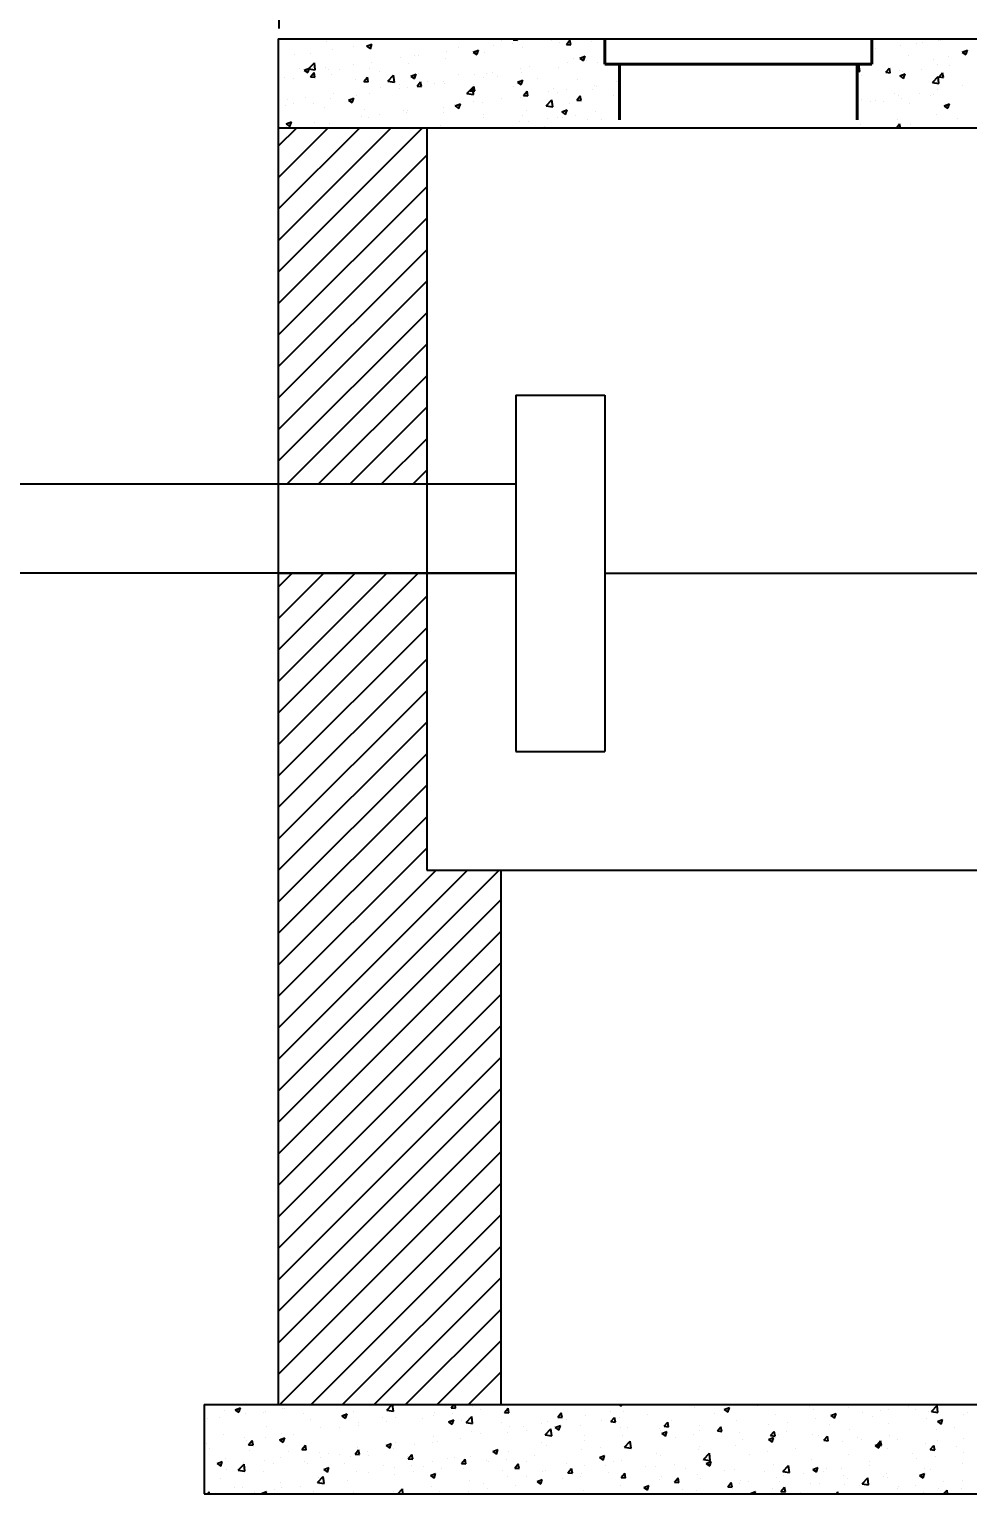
# Model space of a CAD drawing. Header units: inches. Extents: x 2738 to 3098, y 1543 to 1887.
# Drawn here: x 2813.6 to 2876.8, y 1592 to 1690.6 of the extents above; entities that cross this region are included whole.
import ezdxf

# ---------------------------------------------------------------- set-up
doc = ezdxf.new("R2010")
doc.units = ezdxf.units.IN
doc.header["$LTSCALE"] = 15
doc.header["$MEASUREMENT"] = 0
doc.linetypes.add('HIDDEN', pattern=[0.375, 0.25, -0.125])
doc.layers.add('Cover', color=94, linetype='HIDDEN', lineweight=40)
for name, color, linetype in [('Dim', 7, 'Continuous'), ('Hatch', 8, 'Continuous'), ('Pipe', 6, 'Continuous'), ('Sep. Tank', 5, 'Continuous')]:
    doc.layers.add(name, color=color, linetype=linetype)
doc.styles.add('AR_Arial Narrow', font='ARIALN.TTF')
doc.dimstyles.new('AR_1.0_', dxfattribs={"dimscale": 20, "dimtxt": 0.18, "dimasz": 0.18, "dimexe": 0.18, "dimexo": 0.0625, "dimgap": 0.09, "dimtad": 0, "dimtih": 1, "dimtoh": 1, "dimdec": 4, "dimzin": 0, "dimdsep": 46, "dimlunit": 4, "dimtxsty": 'AR_Arial Narrow', "dimblk": 'OBLIQUE', "dimcen": 0.09, "dimadec": 0, "dimazin": 0, "dimtfac": 1, "dimtdec": 4, "dimtofl": 0, "dimtmove": 0, "dimatfit": 3, "dimfxl": 1, "dimtolj": 1, "dimtzin": 0, "dimarcsym": 0})

# ---------------------------------------------------------------- blocks, each defined once
blk = doc.blocks.new('_Oblique')
at = {"color": 0, "linetype": 'ByBlock', "lineweight": -2}
blk.add_line((-0.5, -0.5), (0.5, 0.5), dxfattribs=at)
blk = doc.blocks.new('*D38')
at = {"layer": 'Defpoints', "color": 0, "transparency": 16777216}
for p in [(2830.449, 1698.086), (2797.383, 1689.992), (2830.449, 1689.423)]:
    blk.add_point(p, dxfattribs=at)
at = {"layer": 'Dim', "color": 0, "lineweight": -2, "transparency": 16777216}
for p, q in [((2797.383, 1691.242), (2797.383, 1701.686)), ((2830.449, 1690.673), (2830.449, 1701.686)), ((2797.383, 1698.086), (2808.164, 1698.086)), ((2830.449, 1698.086), (2819.669, 1698.086))]:
    blk.add_line(p, q, dxfattribs=at)
at = {"layer": 'Dim', "color": 0, "lineweight": -2, "transparency": 16777216, "xscale": 3.6, "yscale": 3.6, "zscale": 3.6, "rotation": 180}
blk.add_blockref('_Oblique', (2797.383, 1698.086), dxfattribs=at)
at = {"layer": 'Dim', "color": 0, "lineweight": -2, "transparency": 16777216, "xscale": 3.6, "yscale": 3.6, "zscale": 3.6}
blk.add_blockref('_Oblique', (2830.449, 1698.086), dxfattribs=at)
at = {"layer": 'Dim', "color": 0, "transparency": 16777216, "insert": (2813.916, 1698.086), "char_height": 3.6, "attachment_point": 5, "style": 'AR_Arial Narrow'}
blk.add_mtext('\\A1;2\'-9"', dxfattribs=at)

msp = doc.modelspace()

# ---------------------------------------------------------------- hatches: boundary and pattern name
at = {"layer": 'Dim'}
h = msp.add_hatch(dxfattribs=at)
h.set_pattern_fill('ANSI31', color=256, scale=12)
h.paths.add_polyline_path([(2798.38335, 1834.10842), (2754.38335, 1834.10842), (2754.38335, 1790.10842), (2798.38335, 1790.10842), (2798.38335, 1809.10842), (2788.38335, 1809.10842), (2788.38335, 1800.10842), (2764.38335, 1800.10842), (2764.38335, 1824.10842), (2788.38335, 1824.10842), (2788.38335, 1815.10842), (2798.38335, 1815.10842)])
h.paths.add_polyline_path([(2840.38335, 1850.60842), (2936.38335, 1850.60842), (2936.38335, 1833.60842), (2941.38335, 1833.60842), (2941.38335, 1850.60842), (3001.38335, 1850.60842), (3001.38335, 1815.10842), (3011.38335, 1815.10842), (3011.38335, 1860.60842), (2830.38335, 1860.60842), (2830.38335, 1815.10842), (2840.38335, 1815.10842)])
h.paths.add_polyline_path([(2840.38335, 1809.10842), (2830.38335, 1809.10842), (2830.38335, 1763.60842), (3011.38335, 1763.60842), (3011.38335, 1809.10842), (3001.38335, 1809.10842), (3001.38335, 1773.60842), (2941.38335, 1773.60842), (2941.38335, 1785.60842), (2936.38335, 1785.60842), (2936.38335, 1773.60842), (2840.38335, 1773.60842)])
h.paths.add_polyline_path([(2840.38335, 1683.9922), (2830.38335, 1683.9922), (2830.38335, 1659.9922), (2840.38335, 1659.9922)])
h.paths.add_polyline_path([(2845.38335, 1633.9922), (2840.38335, 1633.9922), (2840.38335, 1653.9922), (2830.38335, 1653.9922), (2830.38335, 1597.9922), (2845.38335, 1597.9922)])
h.paths.add_polyline_path([(3012.38335, 1647.9922), (3002.38335, 1647.9922), (3002.38335, 1633.9922), (2997.38335, 1633.9922), (2997.38335, 1597.9922), (3012.38335, 1597.9922)])
h.paths.add_polyline_path([(3012.38335, 1683.9922), (3002.38335, 1683.9922), (3002.38335, 1653.9922), (3012.38335, 1653.9922)])
h.paths.add_polyline_path([(2941.38335, 1681.7006), (2936.38335, 1681.7006), (2936.38335, 1653.9922), (2941.38335, 1653.9922)])
h.paths.add_polyline_path([(2941.38335, 1653.9922), (2936.38335, 1653.9922), (2936.38335, 1639.9922), (2941.38335, 1639.9922)])
h.paths.add_polyline_path([(2941.38335, 1633.9922), (2936.38335, 1633.9922), (2936.38335, 1597.9922), (2941.38335, 1597.9922)])
h.paths.add_polyline_path([(2941.38335, 1825.60842), (2936.38335, 1825.60842), (2936.38335, 1813.60842), (2941.38335, 1813.60842)])
h.paths.add_polyline_path([(2941.38335, 1805.60842), (2936.38335, 1805.60842), (2936.38335, 1793.60842), (2941.38335, 1793.60842)], flags=17)

# ---------------------------------------------------------------- linework, layer by layer
at = {"layer": 'Cover'}
for p, q in [((2852.38335, 1689.9922), (2852.38335, 1688.28374)), ((2870.38335, 1689.9922), (2870.38335, 1688.28374)), ((2853.38335, 1688.28374), (2853.38335, 1683.9922)), ((2869.38335, 1688.28374), (2869.38335, 1683.9922))]:
    msp.add_line(p, q, dxfattribs=at)
at = {"layer": 'Cover', "linetype": 'Continuous'}
msp.add_line((2852.38335, 1688.28374), (2870.38335, 1688.28374), dxfattribs=at)
at = {"layer": 'Hatch', "linetype": 'Continuous'}
for p, q in [((2833.60669, 1689.8387), (2833.60669, 1689.8387)), ((2838.38698, 1689.98749), (2838.38698, 1689.98749)), ((2845.41692, 1689.8907), (2845.41692, 1689.8907)), ((2846.14926, 1689.69107), (2846.14926, 1689.69107)), ((2846.21082, 1689.92759), (2846.26504, 1689.9922)), ((2846.21082, 1689.92759), (2846.50968, 1689.90144)), ((2846.50967, 1689.9014), (2846.49292, 1689.9922)), ((2848.04292, 1689.94037), (2848.04292, 1689.94037)), ((2848.82232, 1689.89358), (2848.82232, 1689.89358)), ((2849.34661, 1689.71094), (2849.34661, 1689.71094)), ((2849.79712, 1689.61383), (2850.03817, 1689.90109)), ((2850.09597, 1689.58764), (2850.03815, 1689.90106)), ((2851.49144, 1689.78081), (2851.49144, 1689.78081)), ((2873.36341, 1689.66233), (2873.36341, 1689.66233)), ((2873.78242, 1689.73126), (2873.78242, 1689.73126)), ((2874.8909, 1689.89796), (2874.8909, 1689.89796)), ((2875.03412, 1689.89605), (2875.03412, 1689.89605)), ((2830.44894, 1689.42297), (2830.44894, 1689.42297)), ((2831.50258, 1688.96126), (2831.50258, 1688.96126)), ((2832.55512, 1688.98644), (2832.55512, 1688.98644)), ((2834.02811, 1689.28135), (2834.02811, 1689.28135)), ((2835.47105, 1689.48696), (2835.47105, 1689.48696)), ((2836.33896, 1689.48912), (2836.68905, 1689.62351)), ((2836.33896, 1689.48912), (2836.58767, 1689.32136)), ((2836.58764, 1689.32136), (2836.68903, 1689.6235)), ((2836.62505, 1689.65623), (2836.62505, 1689.65623)), ((2838.59445, 1688.69646), (2838.59445, 1688.69646)), ((2839.58506, 1688.88965), (2839.58506, 1688.88965)), ((2839.84615, 1688.86125), (2839.84615, 1688.86125)), ((2841.73981, 1689.11055), (2841.73981, 1689.11055)), ((2842.50099, 1689.39018), (2842.50099, 1689.39018)), ((2843.5246, 1689.08868), (2843.87469, 1689.22307)), ((2843.5246, 1689.08868), (2843.77331, 1688.92093)), ((2843.77329, 1688.92092), (2843.87467, 1689.22306)), ((2844.2539, 1689.03879), (2844.2539, 1689.03879)), ((2844.89756, 1689.52628), (2844.89756, 1689.52628)), ((2846.82108, 1689.39085), (2846.82108, 1689.39085)), ((2849.79712, 1689.61383), (2850.09598, 1689.58768)), ((2850.71025, 1688.68824), (2851.06034, 1688.82263)), ((2850.71025, 1688.68824), (2850.95896, 1688.52049)), ((2850.95894, 1688.52048), (2851.06032, 1688.82263)), ((2870.44748, 1689.1618), (2870.44748, 1689.1618)), ((2870.62467, 1689.31554), (2870.62467, 1689.31554)), ((2872.29397, 1689.52308), (2872.29397, 1689.52308)), ((2872.84433, 1688.87861), (2872.84433, 1688.87861)), ((2875.51345, 1688.76584), (2875.51345, 1688.76584)), ((2876.4683, 1689.09958), (2876.8184, 1689.23397)), ((2876.4683, 1689.09958), (2876.71702, 1688.93183)), ((2876.71699, 1688.93182), (2876.81837, 1689.23397)), ((2831.83398, 1688.01525), (2831.83398, 1688.01525)), ((2832.13784, 1687.87647), (2832.48794, 1688.01085)), ((2832.13784, 1687.87647), (2832.38656, 1687.70871)), ((2832.29134, 1687.86664), (2832.29134, 1687.86664)), ((2832.38653, 1687.7087), (2832.48791, 1688.01085)), ((2832.42623, 1687.96085), (2832.87092, 1687.89189)), ((2832.42661, 1687.96125), (2832.81606, 1688.36714)), ((2832.55938, 1687.42167), (2832.80042, 1687.70894)), ((2832.85822, 1687.39549), (2832.80041, 1687.7089)), ((2832.87091, 1687.89189), (2832.81567, 1688.36674)), ((2833.54304, 1688.03143), (2833.54304, 1688.03143)), ((2833.75319, 1687.8886), (2833.75319, 1687.8886)), ((2834.50309, 1687.90248), (2834.50309, 1687.90248)), ((2835.4367, 1688.28073), (2835.4367, 1688.28073)), ((2836.56425, 1687.99176), (2836.56425, 1687.99176)), ((2836.66912, 1688.38913), (2836.66912, 1688.38913)), ((2837.1722, 1687.7897), (2837.1722, 1687.7897)), ((2839.13143, 1688.34382), (2839.13143, 1688.34382)), ((2841.65696, 1688.66391), (2841.65696, 1688.66391)), ((2844.83391, 1687.71901), (2844.83391, 1687.71901)), ((2846.72757, 1687.96831), (2846.72757, 1687.96831)), ((2846.76028, 1687.72638), (2846.76028, 1687.72638)), ((2847.32647, 1688.14092), (2847.32647, 1688.14092)), ((2849.28582, 1688.04647), (2849.28582, 1688.04647)), ((2849.88532, 1688.38404), (2849.88532, 1688.38404)), ((2850.2424, 1688.64145), (2850.2424, 1688.64145)), ((2851.13702, 1688.54883), (2851.13702, 1688.54883)), ((2851.88275, 1688.42135), (2851.88275, 1688.42135)), ((2869.38335, 1688.14369), (2869.50661, 1688.27215)), ((2869.38335, 1687.82451), (2869.56145, 1687.79689)), ((2869.56145, 1687.7969), (2869.50621, 1688.27175)), ((2871.31493, 1687.73126), (2871.55597, 1688.01853)), ((2871.31493, 1687.73126), (2871.61379, 1687.70512)), ((2871.61377, 1687.70508), (2871.55596, 1688.01849)), ((2871.64555, 1688.06397), (2871.64555, 1688.06397)), ((2872.23317, 1687.85861), (2872.23317, 1687.85861)), ((2872.46707, 1687.7592), (2872.46707, 1687.7592)), ((2873.71877, 1687.92399), (2873.71877, 1687.92399)), ((2874.56148, 1688.56449), (2874.56148, 1688.56449)), ((2874.8301, 1688.23349), (2874.8301, 1688.23349)), ((2874.90123, 1687.4175), (2875.14228, 1687.70477)), ((2875.20007, 1687.39132), (2875.14226, 1687.70473)), ((2875.61243, 1688.1733), (2875.61243, 1688.1733)), ((2830.83726, 1687.38808), (2830.83726, 1687.38808)), ((2831.44178, 1687.29679), (2831.44178, 1687.29679)), ((2832.55938, 1687.42167), (2832.85823, 1687.39552)), ((2832.88822, 1687.34363), (2832.88822, 1687.34363)), ((2833.96731, 1687.61688), (2833.96731, 1687.61688)), ((2835.55733, 1687.23085), (2835.55733, 1687.23085)), ((2836.14568, 1687.10791), (2836.38672, 1687.39517)), ((2836.14568, 1687.10791), (2836.44454, 1687.08176)), ((2836.44452, 1687.08172), (2836.38671, 1687.39514)), ((2837.2791, 1686.7244), (2837.2791, 1686.7244)), ((2837.76244, 1687.13325), (2838.20712, 1687.06429)), ((2837.76282, 1687.13366), (2838.15226, 1687.53954)), ((2838.20712, 1687.0643), (2838.15187, 1687.53915)), ((2838.22644, 1687.11808), (2838.22644, 1687.11808)), ((2838.5308, 1686.88919), (2838.5308, 1686.88919)), ((2839.32349, 1687.47603), (2839.67358, 1687.61042)), ((2839.32349, 1687.47603), (2839.5722, 1687.30827)), ((2839.57218, 1687.30826), (2839.67356, 1687.61041)), ((2839.73198, 1686.79415), (2839.97302, 1687.08141)), ((2839.73198, 1686.79415), (2840.03084, 1686.768)), ((2839.84131, 1687.67693), (2839.84131, 1687.67693)), ((2840.03082, 1686.76796), (2839.97301, 1687.08138)), ((2840.42446, 1687.13849), (2840.42446, 1687.13849)), ((2840.89555, 1687.0053), (2840.89555, 1687.0053)), ((2841.4946, 1687.13987), (2841.4946, 1687.13987)), ((2841.59616, 1686.99944), (2841.59616, 1686.99944)), ((2842.51043, 1687.56415), (2842.51043, 1687.56415)), ((2843.09903, 1686.30606), (2843.48847, 1686.71194)), ((2843.31828, 1686.48039), (2843.55932, 1686.76765)), ((2843.54332, 1686.2367), (2843.48808, 1686.71155)), ((2843.61712, 1686.4542), (2843.55931, 1686.76762)), ((2843.56467, 1686.89253), (2843.56467, 1686.89253)), ((2843.58221, 1687.55422), (2843.58221, 1687.55422)), ((2844.1931, 1687.37432), (2844.1931, 1687.37432)), ((2844.41053, 1687.6404), (2844.41053, 1687.6404)), ((2845.17954, 1687.45138), (2845.17954, 1687.45138)), ((2846.23378, 1686.77976), (2846.23378, 1686.77976)), ((2846.50914, 1687.07559), (2846.85923, 1687.20998)), ((2846.50914, 1687.07559), (2846.75785, 1686.90783)), ((2846.75783, 1686.90782), (2846.85921, 1687.20997)), ((2847.84865, 1687.33861), (2847.84865, 1687.33861)), ((2850.51776, 1687.22583), (2850.51776, 1687.22583)), ((2851.71534, 1686.82607), (2851.71534, 1686.82607)), ((2851.82195, 1686.75688), (2851.82195, 1686.75688)), ((2853.18687, 1687.11306), (2853.18687, 1687.11306)), ((2869.70764, 1687.53852), (2869.70764, 1687.53852)), ((2872.26719, 1687.48693), (2872.61728, 1687.62132)), ((2872.26719, 1687.48693), (2872.5159, 1687.31917)), ((2872.51588, 1687.31916), (2872.61726, 1687.62131)), ((2874.45297, 1687.03826), (2874.89766, 1686.96929)), ((2874.45337, 1687.03867), (2874.84281, 1687.44455)), ((2874.89765, 1686.9693), (2874.84241, 1687.44415)), ((2874.90123, 1687.4175), (2875.20009, 1687.39136)), ((2876.47103, 1686.81472), (2876.47103, 1686.81472)), ((2830.97599, 1685.89458), (2830.97599, 1685.89458)), ((2832.22769, 1686.05937), (2832.22769, 1686.05937)), ((2833.90651, 1685.95241), (2833.90651, 1685.95241)), ((2834.12135, 1686.30867), (2834.12135, 1686.30867)), ((2835.12238, 1685.86337), (2835.47247, 1685.99776)), ((2835.12238, 1685.86337), (2835.37109, 1685.69561)), ((2835.37107, 1685.69561), (2835.47245, 1685.99775)), ((2835.66274, 1686.13882), (2835.66274, 1686.13882)), ((2836.50345, 1686.3273), (2836.50345, 1686.3273)), ((2838.57867, 1686.63935), (2838.57867, 1686.63935)), ((2839.07063, 1686.67935), (2839.07063, 1686.67935)), ((2843.09864, 1686.30566), (2843.54332, 1686.23669)), ((2843.31828, 1686.48039), (2843.61714, 1686.45424)), ((2843.51857, 1685.74695), (2843.51857, 1685.74695)), ((2845.41222, 1685.99625), (2845.41222, 1685.99625)), ((2846.69948, 1686.06191), (2846.69948, 1686.06191)), ((2846.90458, 1686.16663), (2847.14562, 1686.45389)), ((2846.90458, 1686.16663), (2847.20344, 1686.14048)), ((2847.20342, 1686.14044), (2847.14561, 1686.45386)), ((2848.43523, 1685.47846), (2848.82468, 1685.88435)), ((2848.56998, 1686.41198), (2848.56998, 1686.41198)), ((2848.87953, 1685.4091), (2848.82428, 1685.88395)), ((2848.90289, 1686.66698), (2848.90289, 1686.66698)), ((2849.22502, 1686.382), (2849.22502, 1686.382)), ((2849.82168, 1686.57677), (2849.82168, 1686.57677)), ((2850.49088, 1685.85287), (2850.73193, 1686.14013)), ((2850.49088, 1685.85287), (2850.78974, 1685.82672)), ((2850.78972, 1685.82668), (2850.73191, 1686.1401)), ((2851.572, 1686.55421), (2851.572, 1686.55421)), ((2852.95189, 1686.15865), (2852.95189, 1686.15865)), ((2869.64684, 1685.87405), (2869.64684, 1685.87405)), ((2870.25579, 1685.76479), (2870.25579, 1685.76479)), ((2870.63917, 1685.81367), (2870.63917, 1685.81367)), ((2871.15172, 1685.78714), (2871.15172, 1685.78714)), ((2871.87066, 1686.32364), (2871.87066, 1686.32364)), ((2872.17237, 1686.19414), (2872.17237, 1686.19414)), ((2872.40342, 1685.95193), (2872.40342, 1685.95193)), ((2873.5551, 1686.31419), (2873.5551, 1686.31419)), ((2874.29708, 1686.20124), (2874.29708, 1686.20124)), ((2874.53977, 1686.21086), (2874.53977, 1686.21086)), ((2874.7693, 1686.56903), (2874.7693, 1686.56903)), ((2830.83922, 1685.47371), (2830.83922, 1685.47371)), ((2831.38098, 1685.63232), (2831.38098, 1685.63232)), ((2832.74681, 1685.6383), (2832.74681, 1685.6383)), ((2833.50833, 1685.36093), (2833.50833, 1685.36093)), ((2835.96376, 1684.75234), (2835.96376, 1684.75234)), ((2836.17744, 1685.24816), (2836.17744, 1685.24816)), ((2837.21545, 1684.91713), (2837.21545, 1684.91713)), ((2838.84656, 1685.13538), (2838.84656, 1685.13538)), ((2839.00983, 1685.01488), (2839.00983, 1685.01488)), ((2839.10911, 1685.16643), (2839.10911, 1685.16643)), ((2841.51567, 1685.02261), (2841.51567, 1685.02261)), ((2841.53537, 1685.33497), (2841.53537, 1685.33497)), ((2842.26687, 1685.58216), (2842.26687, 1685.58216)), ((2842.30803, 1685.46293), (2842.65812, 1685.59732)), ((2842.30803, 1685.46293), (2842.55674, 1685.29518)), ((2842.55671, 1685.29517), (2842.6581, 1685.59731)), ((2844.1323, 1685.70985), (2844.1323, 1685.70985)), ((2844.18478, 1684.90984), (2844.18478, 1684.90984)), ((2846.85389, 1684.79706), (2846.85389, 1684.79706)), ((2847.12003, 1685.1576), (2847.12003, 1685.1576)), ((2848.43485, 1685.47806), (2848.87953, 1685.40909)), ((2849.49367, 1685.06249), (2849.84377, 1685.19688)), ((2849.49367, 1685.06249), (2849.74239, 1684.89474)), ((2849.74236, 1684.89473), (2849.84374, 1685.19688)), ((2850.03596, 1685.65813), (2850.03596, 1685.65813)), ((2850.39999, 1684.85402), (2850.39999, 1684.85402)), ((2851.76115, 1685.09241), (2851.76115, 1685.09241)), ((2872.9249, 1685.65201), (2872.9249, 1685.65201)), ((2874.70851, 1684.90456), (2874.70851, 1684.90456)), ((2875.25173, 1685.47383), (2875.60182, 1685.60822)), ((2875.25173, 1685.47383), (2875.50044, 1685.30608)), ((2875.50041, 1685.30607), (2875.6018, 1685.60822)), ((2875.59401, 1685.53924), (2875.59401, 1685.53924)), ((2830.91234, 1684.08731), (2830.91234, 1684.08731)), ((2830.92127, 1684.25072), (2831.27136, 1684.3851)), ((2830.92127, 1684.25072), (2831.16998, 1684.08296)), ((2831.16996, 1684.08295), (2831.27134, 1684.3851)), ((2832.806, 1684.33661), (2832.806, 1684.33661)), ((2833.84571, 1684.28794), (2833.84571, 1684.28794)), ((2836.44265, 1684.66283), (2836.44265, 1684.66283)), ((2841.28817, 1684.15655), (2841.28817, 1684.15655)), ((2844.0715, 1684.04538), (2844.0715, 1684.04538)), ((2844.09688, 1684.0242), (2844.09688, 1684.0242)), ((2844.2041, 1684.65708), (2844.2041, 1684.65708)), ((2846.63868, 1684.39744), (2846.63868, 1684.39744)), ((2847.25463, 1684.43992), (2847.25463, 1684.43992)), ((2848.3181, 1684.05977), (2848.3181, 1684.05977)), ((2848.50633, 1684.60471), (2848.50633, 1684.60471)), ((2849.16422, 1684.71753), (2849.16422, 1684.71753)), ((2849.523, 1684.68429), (2849.523, 1684.68429)), ((2851.23404, 1684.56029), (2851.23404, 1684.56029)), ((2852.19212, 1684.57151), (2852.19212, 1684.57151)), ((2869.58604, 1684.20958), (2869.58604, 1684.20958)), ((2871.39194, 1683.9922), (2871.40071, 1683.99557)), ((2871.39956, 1683.9922), (2871.40068, 1683.99556)), ((2872.02706, 1683.9922), (2872.24973, 1684.25757)), ((2872.11157, 1684.52967), (2872.11157, 1684.52967)), ((2872.29866, 1683.9922), (2872.24971, 1684.25753)), ((2872.98174, 1684.22918), (2872.98174, 1684.22918)), ((2876.13949, 1684.64491), (2876.13949, 1684.64491)), ((2832.70042, 1597.97601), (2832.70042, 1597.97601)), ((2837.69676, 1597.61782), (2838.05598, 1597.9922)), ((2838.14103, 1597.54843), (2838.0894, 1597.9922)), ((2842.03693, 1597.78613), (2842.20985, 1597.9922)), ((2842.33578, 1597.75995), (2842.29293, 1597.9922)), ((2853.33321, 1597.9922), (2853.48825, 1597.88763)), ((2853.48822, 1597.88763), (2853.52331, 1597.9922)), ((2859.69162, 1597.93169), (2859.69162, 1597.93169)), ((2868.95001, 1597.97727), (2868.95001, 1597.97727)), ((2874.38731, 1597.52283), (2874.77675, 1597.92872)), ((2874.83156, 1597.45343), (2874.77632, 1597.92828)), ((2825.59144, 1597.0634), (2825.59144, 1597.0634)), ((2826.39731, 1597.14619), (2826.39731, 1597.14619)), ((2826.73611, 1597.59233), (2826.73611, 1597.59233)), ((2827.48148, 1597.64405), (2827.83157, 1597.77844)), ((2827.48148, 1597.64405), (2827.73019, 1597.47629)), ((2827.73017, 1597.47629), (2827.83155, 1597.77843)), ((2828.15862, 1597.41545), (2828.15862, 1597.41545)), ((2829.40522, 1597.47956), (2829.40522, 1597.47956)), ((2829.55506, 1597.56191), (2829.55506, 1597.56191)), ((2830.68415, 1597.73554), (2830.68415, 1597.73554)), ((2830.80676, 1597.7267), (2830.80676, 1597.7267)), ((2832.07433, 1597.36678), (2832.07433, 1597.36678)), ((2832.5404, 1596.99791), (2832.5404, 1596.99791)), ((2834.66713, 1597.24361), (2835.01722, 1597.378)), ((2834.66713, 1597.24361), (2834.91584, 1597.07585)), ((2834.74344, 1597.25401), (2834.74344, 1597.25401)), ((2834.91582, 1597.07585), (2835.0172, 1597.37799)), ((2835.45633, 1597.49843), (2835.45633, 1597.49843)), ((2837.41256, 1597.14124), (2837.41256, 1597.14124)), ((2837.69635, 1597.61739), (2838.14103, 1597.54842)), ((2838.313, 1597.1181), (2838.313, 1597.1181)), ((2840.08167, 1597.02846), (2840.08167, 1597.02846)), ((2840.84594, 1597.24949), (2840.84594, 1597.24949)), ((2840.90994, 1597.49298), (2840.90994, 1597.49298)), ((2841.85277, 1596.84317), (2842.20287, 1596.97756)), ((2842.03693, 1597.78613), (2842.33579, 1597.75999)), ((2842.09764, 1597.41428), (2842.09764, 1597.41428)), ((2842.10146, 1596.67541), (2842.20284, 1596.97755)), ((2843.03296, 1596.79022), (2843.42241, 1597.19611)), ((2843.47723, 1596.72083), (2843.42199, 1597.19568)), ((2843.47712, 1597.84504), (2843.47712, 1597.84504)), ((2843.9913, 1597.66359), (2843.9913, 1597.66359)), ((2845.62323, 1597.47237), (2845.86428, 1597.75964)), ((2845.62324, 1597.47237), (2845.92209, 1597.44623)), ((2845.92208, 1597.44619), (2845.86426, 1597.7596)), ((2849.20954, 1597.15861), (2849.45058, 1597.44588)), ((2849.20954, 1597.15861), (2849.50839, 1597.13247)), ((2849.50838, 1597.13243), (2849.45056, 1597.44584)), ((2849.82955, 1597.01774), (2849.82955, 1597.01774)), ((2851.10597, 1597.22759), (2851.10597, 1597.22759)), ((2852.74548, 1597.51826), (2852.74548, 1597.51826)), ((2852.79584, 1596.84485), (2853.03688, 1597.13212)), ((2853.09468, 1596.81867), (2853.03687, 1597.13208)), ((2853.38851, 1597.10186), (2853.38851, 1597.10186)), ((2853.63151, 1597.54769), (2853.63151, 1597.54769)), ((2855.28217, 1597.35117), (2855.28217, 1597.35117)), ((2856.22844, 1597.92257), (2856.22844, 1597.92257)), ((2858.43992, 1597.7669), (2858.43992, 1597.7669)), ((2859.77542, 1597.42148), (2859.77542, 1597.42148)), ((2860.42518, 1597.65495), (2860.77527, 1597.78934)), ((2860.42518, 1597.65495), (2860.67389, 1597.48719)), ((2860.67387, 1597.48719), (2860.77525, 1597.78933)), ((2862.69135, 1597.922), (2862.69135, 1597.922)), ((2863.85729, 1597.30513), (2863.85729, 1597.30513)), ((2866.15268, 1597.88341), (2866.15268, 1597.88341)), ((2866.42448, 1597.65718), (2866.42448, 1597.65718)), ((2866.57304, 1597.03875), (2866.57304, 1597.03875)), ((2867.61083, 1597.25451), (2867.96092, 1597.3889)), ((2867.61083, 1597.25451), (2867.85954, 1597.08675)), ((2867.85952, 1597.08675), (2867.9609, 1597.38889)), ((2868.82179, 1597.77064), (2868.82179, 1597.77064)), ((2869.73079, 1597.45448), (2869.73079, 1597.45448)), ((2870.43276, 1597.17327), (2870.43276, 1597.17327)), ((2870.98249, 1597.61927), (2870.98249, 1597.61927)), ((2871.4909, 1597.65786), (2871.4909, 1597.65786)), ((2872.87615, 1597.86857), (2872.87615, 1597.86857)), ((2873.34869, 1597.6738), (2873.34869, 1597.6738)), ((2874.05333, 1597.03974), (2874.05333, 1597.03974)), ((2874.16001, 1597.54509), (2874.16001, 1597.54509)), ((2874.38689, 1597.52239), (2874.83157, 1597.45342)), ((2874.79648, 1596.85407), (2875.14657, 1596.98846)), ((2875.04516, 1596.68631), (2875.14654, 1596.98846)), ((2876.57886, 1597.35983), (2876.57886, 1597.35983)), ((2876.82913, 1597.43231), (2876.82913, 1597.43231)), ((2826.70854, 1595.99686), (2826.70854, 1595.99686)), ((2829.62447, 1596.49738), (2829.62447, 1596.49738)), ((2830.62335, 1596.07107), (2830.62335, 1596.07107)), ((2831.38507, 1596.00395), (2831.38507, 1596.00395)), ((2833.22029, 1596.44596), (2833.22029, 1596.44596)), ((2834.54283, 1596.41967), (2834.54283, 1596.41967)), ((2835.78747, 1596.79801), (2835.78747, 1596.79801)), ((2835.79452, 1596.58446), (2835.79452, 1596.58446)), ((2837.68818, 1596.83377), (2837.68818, 1596.83377)), ((2841.85278, 1596.84317), (2842.10149, 1596.67541)), ((2842.75078, 1596.91569), (2842.75078, 1596.91569)), ((2843.03255, 1596.78979), (2843.47724, 1596.72082)), ((2843.41632, 1596.18057), (2843.41632, 1596.18057)), ((2843.99769, 1596.01669), (2843.99769, 1596.01669)), ((2845.41989, 1596.80291), (2845.41989, 1596.80291)), ((2845.8337, 1596.10726), (2845.8337, 1596.10726)), ((2845.94186, 1596.50066), (2845.94186, 1596.50066)), ((2846.91362, 1596.51721), (2846.91362, 1596.51721)), ((2847.0854, 1596.27204), (2847.0854, 1596.27204)), ((2848.08901, 1596.69014), (2848.08901, 1596.69014)), ((2848.36876, 1595.96219), (2848.81344, 1595.89322)), ((2848.36917, 1595.96263), (2848.75861, 1596.36851)), ((2848.53879, 1596.87554), (2848.53879, 1596.87554)), ((2848.81344, 1595.89323), (2848.75819, 1596.36808)), ((2848.97906, 1596.52135), (2848.97906, 1596.52135)), ((2849.03842, 1596.44273), (2849.38851, 1596.57712)), ((2849.03842, 1596.44273), (2849.28713, 1596.27498)), ((2849.28711, 1596.27497), (2849.38849, 1596.57712)), ((2850.75812, 1596.57736), (2850.75812, 1596.57736)), ((2852.13681, 1596.93708), (2852.13681, 1596.93708)), ((2852.79584, 1596.84485), (2853.0947, 1596.81871)), ((2853.42723, 1596.46459), (2853.42723, 1596.46459)), ((2853.94356, 1596.42043), (2853.94356, 1596.42043)), ((2856.09634, 1596.35181), (2856.09634, 1596.35181)), ((2856.16764, 1596.2581), (2856.16764, 1596.2581)), ((2856.22407, 1596.0423), (2856.57416, 1596.17668)), ((2856.22407, 1596.0423), (2856.47278, 1595.87454)), ((2856.38214, 1596.53109), (2856.62318, 1596.81836)), ((2856.38214, 1596.53109), (2856.681, 1596.50495)), ((2856.47276, 1595.87453), (2856.57414, 1596.17668)), ((2856.68098, 1596.50491), (2856.62317, 1596.81832)), ((2856.85949, 1596.92095), (2856.85949, 1596.92095)), ((2858.37627, 1595.95963), (2858.37627, 1595.95963)), ((2858.73482, 1596.61015), (2858.73482, 1596.61015)), ((2858.76545, 1596.23904), (2858.76545, 1596.23904)), ((2859.96844, 1596.21733), (2860.20948, 1596.5046)), ((2859.96844, 1596.21733), (2860.2673, 1596.19118)), ((2860.26728, 1596.19115), (2860.20947, 1596.50456)), ((2860.26993, 1596.20893), (2860.26993, 1596.20893)), ((2861.26036, 1596.93024), (2861.26036, 1596.93024)), ((2861.43457, 1596.12627), (2861.43457, 1596.12627)), ((2863.42768, 1596.62466), (2863.42768, 1596.62466)), ((2863.55474, 1595.90357), (2863.79578, 1596.19084)), ((2863.85358, 1595.87739), (2863.79577, 1596.1908)), ((2864.10368, 1596.01349), (2864.10368, 1596.01349)), ((2864.6009, 1596.17222), (2864.6009, 1596.17222)), ((2864.67938, 1596.78945), (2864.67938, 1596.78945)), ((2866.36368, 1595.99271), (2866.36368, 1595.99271)), ((2867.51683, 1596.67275), (2867.51683, 1596.67275)), ((2868.88921, 1596.3128), (2868.88921, 1596.3128)), ((2871.48614, 1596.68768), (2871.48614, 1596.68768)), ((2874.71856, 1596.31224), (2874.71856, 1596.31224)), ((2874.79648, 1596.85407), (2875.04519, 1596.68632)), ((2875.97026, 1596.47703), (2875.97026, 1596.47703)), ((2825.53064, 1595.39893), (2825.53064, 1595.39893)), ((2825.76243, 1595.03736), (2825.76243, 1595.03736)), ((2828.09782, 1595.75098), (2828.09782, 1595.75098)), ((2828.23971, 1595.58985), (2828.23971, 1595.58985)), ((2828.38549, 1595.28022), (2828.62653, 1595.56748)), ((2828.38549, 1595.28022), (2828.68435, 1595.25407)), ((2828.68433, 1595.25403), (2828.62652, 1595.56745)), ((2829.49141, 1595.75464), (2829.49141, 1595.75464)), ((2830.46602, 1595.63096), (2830.81611, 1595.76534)), ((2830.46602, 1595.63096), (2830.71473, 1595.4632)), ((2830.7147, 1595.46319), (2830.81609, 1595.76534)), ((2831.97179, 1594.96646), (2832.21283, 1595.25372)), ((2831.97179, 1594.96646), (2832.27065, 1594.94031)), ((2832.27063, 1594.94027), (2832.21282, 1595.25369)), ((2835.72667, 1595.13354), (2835.72667, 1595.13354)), ((2837.65166, 1595.23052), (2838.00176, 1595.36491)), ((2837.65166, 1595.23052), (2837.90037, 1595.06276)), ((2837.90035, 1595.06275), (2838.00173, 1595.3649)), ((2838.16583, 1595.01564), (2838.16583, 1595.01564)), ((2838.2522, 1595.45363), (2838.2522, 1595.45363)), ((2839.53059, 1595.27744), (2839.53059, 1595.27744)), ((2840.78229, 1595.44222), (2840.78229, 1595.44222)), ((2840.84914, 1595.82851), (2840.84914, 1595.82851)), ((2841.08176, 1595.51616), (2841.08176, 1595.51616)), ((2842.67595, 1595.69153), (2842.67595, 1595.69153)), ((2848.1117, 1595.41938), (2848.1117, 1595.41938)), ((2848.47799, 1595.21107), (2848.47799, 1595.21107)), ((2851.02763, 1595.9199), (2851.02763, 1595.9199)), ((2851.04517, 1595.56312), (2851.04517, 1595.56312)), ((2852.07316, 1595.12981), (2852.07316, 1595.12981)), ((2853.57071, 1595.88322), (2853.57071, 1595.88322)), ((2853.70496, 1595.13459), (2854.14965, 1595.06563)), ((2853.70538, 1595.13503), (2854.09482, 1595.54091)), ((2853.96682, 1595.37911), (2853.96682, 1595.37911)), ((2854.14964, 1595.06564), (2854.0944, 1595.54048)), ((2857.12457, 1595.79484), (2857.12457, 1595.79484)), ((2858.76904, 1595.17117), (2858.76904, 1595.17117)), ((2861.19956, 1595.26578), (2861.19956, 1595.26578)), ((2861.68497, 1595.6717), (2861.68497, 1595.6717)), ((2863.40972, 1595.64186), (2863.75981, 1595.77625)), ((2863.40972, 1595.64186), (2863.65843, 1595.4741)), ((2863.55474, 1595.90357), (2863.8536, 1595.87742)), ((2863.6584, 1595.47409), (2863.75979, 1595.77624)), ((2863.79649, 1595.64066), (2863.79649, 1595.64066)), ((2865.25769, 1595.06669), (2865.25769, 1595.06669)), ((2866.77279, 1595.90072), (2866.77279, 1595.90072)), ((2867.14104, 1595.58981), (2867.38209, 1595.87708)), ((2867.14104, 1595.58981), (2867.4399, 1595.56366)), ((2867.43988, 1595.56363), (2867.38207, 1595.87704)), ((2868.41545, 1595.48242), (2868.41545, 1595.48242)), ((2869.4419, 1595.78794), (2869.4419, 1595.78794)), ((2869.66715, 1595.64721), (2869.66715, 1595.64721)), ((2870.59536, 1595.24142), (2870.94546, 1595.37581)), ((2870.59536, 1595.24142), (2870.84408, 1595.07366)), ((2870.72734, 1595.27605), (2870.96839, 1595.56332)), ((2870.72734, 1595.27605), (2871.0262, 1595.2499)), ((2870.84405, 1595.07365), (2870.94543, 1595.3758)), ((2871.02618, 1595.24986), (2870.96837, 1595.56328)), ((2871.42534, 1595.02322), (2871.42534, 1595.02322)), ((2871.56081, 1595.89651), (2871.56081, 1595.89651)), ((2872.11102, 1595.67517), (2872.11102, 1595.67517)), ((2873.99253, 1595.37527), (2873.99253, 1595.37527)), ((2874.31364, 1594.96229), (2874.55469, 1595.24955)), ((2874.61248, 1594.9361), (2874.55467, 1595.24952)), ((2874.78013, 1595.56239), (2874.78013, 1595.56239)), ((2876.05818, 1595.191), (2876.05818, 1595.191)), ((2876.51806, 1595.69536), (2876.51806, 1595.69536)), ((2826.2649, 1594.0183), (2826.615, 1594.15269)), ((2826.2649, 1594.0183), (2826.51362, 1593.85054)), ((2826.51359, 1593.85054), (2826.61497, 1594.15268)), ((2826.81667, 1594.36573), (2826.81667, 1594.36573)), ((2827.68724, 1593.57482), (2828.07668, 1593.98071)), ((2828.03702, 1594.08651), (2828.03702, 1594.08651)), ((2828.13151, 1593.50544), (2828.07627, 1593.98028)), ((2828.43155, 1594.92458), (2828.43155, 1594.92458)), ((2829.48579, 1594.25296), (2829.48579, 1594.25296)), ((2830.06973, 1594.03189), (2830.06973, 1594.03189)), ((2830.56255, 1594.4066), (2830.56255, 1594.4066)), ((2831.10066, 1594.81181), (2831.10066, 1594.81181)), ((2832.1549, 1594.14018), (2832.1549, 1594.14018)), ((2832.33397, 1594.01459), (2832.33397, 1594.01459)), ((2833.15949, 1594.78149), (2833.15949, 1594.78149)), ((2833.22748, 1594.44761), (2833.22748, 1594.44761)), ((2833.76977, 1594.69903), (2833.76977, 1594.69903)), ((2834.47918, 1594.6124), (2834.47918, 1594.6124)), ((2834.82401, 1594.02741), (2834.82401, 1594.02741)), ((2835.2499, 1594.51511), (2835.2499, 1594.51511)), ((2835.55809, 1594.65269), (2835.79913, 1594.93996)), ((2835.55809, 1594.6527), (2835.85695, 1594.62655)), ((2835.85693, 1594.62651), (2835.79912, 1594.93992)), ((2836.37284, 1594.86171), (2836.37284, 1594.86171)), ((2836.43888, 1594.58626), (2836.43888, 1594.58626)), ((2839.108, 1594.47348), (2839.108, 1594.47348)), ((2839.14439, 1594.33893), (2839.38543, 1594.6262)), ((2839.14439, 1594.33893), (2839.44325, 1594.31279)), ((2839.44323, 1594.31275), (2839.38542, 1594.62616)), ((2840.78834, 1594.16404), (2840.78834, 1594.16404)), ((2841.77711, 1594.36071), (2841.77711, 1594.36071)), ((2842.27983, 1594.41833), (2842.27983, 1594.41833)), ((2842.73069, 1594.02517), (2842.97174, 1594.31244)), ((2842.73069, 1594.02517), (2843.02955, 1593.99903)), ((2843.02953, 1593.99899), (2842.97172, 1594.3124)), ((2843.35552, 1594.5161), (2843.35552, 1594.5161)), ((2844.44622, 1594.24794), (2844.44622, 1594.24794)), ((2844.51835, 1594.1352), (2844.51835, 1594.1352)), ((2844.83731, 1594.83008), (2845.1874, 1594.96447)), ((2844.83731, 1594.83008), (2845.08602, 1594.66232)), ((2845.086, 1594.66231), (2845.18738, 1594.96446)), ((2845.19576, 1594.91885), (2845.19576, 1594.91885)), ((2845.77005, 1594.29999), (2845.77005, 1594.29999)), ((2845.88106, 1594.83619), (2845.88106, 1594.83619)), ((2846.31699, 1593.71141), (2846.55804, 1593.99868)), ((2846.61583, 1593.68523), (2846.55802, 1593.99864)), ((2847.11533, 1594.13516), (2847.11533, 1594.13516)), ((2847.66371, 1594.54929), (2847.66371, 1594.54929)), ((2849.78444, 1594.02239), (2849.78444, 1594.02239)), ((2850.82146, 1594.96502), (2850.82146, 1594.96502)), ((2852.02296, 1594.42964), (2852.37305, 1594.56403)), ((2852.02296, 1594.42964), (2852.27167, 1594.26188)), ((2852.27165, 1594.26188), (2852.37303, 1594.56402)), ((2852.93717, 1594.17012), (2852.93717, 1594.17012)), ((2853.50991, 1594.21875), (2853.50991, 1594.21875)), ((2855.85311, 1594.67065), (2855.85311, 1594.67065)), ((2856.10684, 1594.59363), (2856.10684, 1594.59363)), ((2857.06092, 1593.98757), (2857.06092, 1593.98757)), ((2858.67403, 1594.94568), (2858.67403, 1594.94568)), ((2858.95458, 1594.23687), (2858.95458, 1594.23687)), ((2859.04117, 1594.30699), (2859.48585, 1594.23803)), ((2859.04158, 1594.30743), (2859.43103, 1594.71332)), ((2859.2086, 1594.0292), (2859.5587, 1594.16359)), ((2859.20861, 1594.0292), (2859.45732, 1593.86144)), ((2859.48584, 1594.23804), (2859.4306, 1594.71289)), ((2859.45729, 1593.86144), (2859.55867, 1594.16358)), ((2862.11234, 1594.6526), (2862.11234, 1594.6526)), ((2863.36404, 1594.81739), (2863.36404, 1594.81739)), ((2866.30288, 1594.32824), (2866.30288, 1594.32824)), ((2868.82841, 1594.64833), (2868.82841, 1594.64833)), ((2870.22632, 1594.18995), (2870.22632, 1594.18995)), ((2873.14225, 1594.69048), (2873.14225, 1594.69048)), ((2873.40321, 1594.34018), (2873.40321, 1594.34018)), ((2874.31364, 1594.96229), (2874.6125, 1594.93614)), ((2874.65491, 1594.50497), (2874.65491, 1594.50497)), ((2876.45726, 1594.03089), (2876.45726, 1594.03089)), ((2876.54857, 1594.75428), (2876.54857, 1594.75428)), ((2825.46984, 1593.73446), (2825.46984, 1593.73446)), ((2826.5021, 1593.01354), (2826.5021, 1593.01354)), ((2826.92437, 1593.61779), (2826.92437, 1593.61779)), ((2827.68683, 1593.57439), (2828.13152, 1593.50543)), ((2828.17607, 1593.78258), (2828.17607, 1593.78258)), ((2829.41803, 1593.51406), (2829.41803, 1593.51406)), ((2833.02345, 1592.74723), (2833.41289, 1593.15311)), ((2833.09869, 1593.11702), (2833.09869, 1593.11702)), ((2833.46772, 1592.67784), (2833.41247, 1593.15269)), ((2833.45055, 1593.61786), (2833.80064, 1593.75225)), ((2833.45055, 1593.61786), (2833.69926, 1593.4501)), ((2833.69924, 1593.4501), (2833.80062, 1593.75224)), ((2835.66587, 1593.46907), (2835.66587, 1593.46907)), ((2836.44797, 1593.41728), (2836.44797, 1593.41728)), ((2837.49312, 1593.91463), (2837.49312, 1593.91463)), ((2838.19141, 1593.78916), (2838.19141, 1593.78916)), ((2838.21524, 1593.30538), (2838.21524, 1593.30538)), ((2839.3639, 1593.9178), (2839.3639, 1593.9178)), ((2839.46694, 1593.47017), (2839.46694, 1593.47017)), ((2840.16223, 1593.80186), (2840.16223, 1593.80186)), ((2840.6362, 1593.21742), (2840.98629, 1593.35181)), ((2840.6362, 1593.21742), (2840.88491, 1593.04966)), ((2840.88489, 1593.04966), (2840.98627, 1593.3518)), ((2841.3606, 1593.71947), (2841.3606, 1593.71947)), ((2842.83135, 1593.68909), (2842.83135, 1593.68909)), ((2845.50046, 1593.57631), (2845.50046, 1593.57631)), ((2845.82026, 1593.17172), (2845.82026, 1593.17172)), ((2846.31699, 1593.71141), (2846.61585, 1593.68527)), ((2847.10531, 1593.16907), (2847.10531, 1593.16907)), ((2848.16957, 1593.46354), (2848.16957, 1593.46354)), ((2848.41719, 1593.5466), (2848.41719, 1593.5466)), ((2849.50611, 1592.99296), (2849.50611, 1592.99296)), ((2849.90329, 1593.39765), (2850.14434, 1593.68492)), ((2849.90329, 1593.39765), (2850.20215, 1593.37151)), ((2850.02124, 1593.6696), (2850.02124, 1593.6696)), ((2850.20213, 1593.37147), (2850.14432, 1593.68488)), ((2850.75781, 1593.15775), (2850.75781, 1593.15775)), ((2850.83868, 1593.35076), (2850.83868, 1593.35076)), ((2850.98437, 1593.89866), (2850.98437, 1593.89866)), ((2852.45356, 1593.90961), (2852.45356, 1593.90961)), ((2852.65147, 1593.40705), (2852.65147, 1593.40705)), ((2853.48959, 1593.08389), (2853.73064, 1593.37116)), ((2853.48959, 1593.08389), (2853.78845, 1593.05775)), ((2853.5078, 1593.23799), (2853.5078, 1593.23799)), ((2853.78844, 1593.05771), (2853.73062, 1593.37112)), ((2855.12267, 1593.79684), (2855.12267, 1593.79684)), ((2855.80923, 1593.82278), (2855.80923, 1593.82278)), ((2856.17691, 1593.12521), (2856.17691, 1593.12521)), ((2857.07589, 1592.77013), (2857.31694, 1593.0574)), ((2857.37474, 1592.74395), (2857.31692, 1593.05736)), ((2857.79178, 1593.68406), (2857.79178, 1593.68406)), ((2858.61323, 1593.28121), (2858.61323, 1593.28121)), ((2858.84602, 1593.01244), (2858.84602, 1593.01244)), ((2860.46089, 1593.57129), (2860.46089, 1593.57129)), ((2861.13876, 1593.60131), (2861.13876, 1593.60131)), ((2863.13, 1593.45851), (2863.13, 1593.45851)), ((2863.73569, 1593.97619), (2863.73569, 1593.97619)), ((2863.94235, 1593.09463), (2863.94235, 1593.09463)), ((2864.37737, 1593.4794), (2864.82205, 1593.41043)), ((2864.37779, 1593.47984), (2864.76723, 1593.88572)), ((2864.39446, 1593.1889), (2864.39446, 1593.1889)), ((2864.82205, 1593.41044), (2864.76681, 1593.88529)), ((2865.79912, 1593.34574), (2865.79912, 1593.34574)), ((2866.39425, 1593.62876), (2866.74434, 1593.76315)), ((2866.39425, 1593.62876), (2866.64296, 1593.461)), ((2866.64294, 1593.461), (2866.74432, 1593.76314)), ((2867.1001, 1593.51036), (2867.1001, 1593.51036)), ((2867.31039, 1593.68943), (2867.31039, 1593.68943)), ((2868.3518, 1593.67515), (2868.3518, 1593.67515)), ((2868.46823, 1593.23297), (2868.46823, 1593.23297)), ((2869.714, 1592.65224), (2870.10344, 1593.05812)), ((2870.15825, 1592.58284), (2870.10301, 1593.05769)), ((2870.24546, 1593.92446), (2870.24546, 1593.92446)), ((2871.13734, 1593.12019), (2871.13734, 1593.12019)), ((2871.36454, 1593.35875), (2871.36454, 1593.35875)), ((2871.4244, 1593.09212), (2871.4244, 1593.09212)), ((2873.5799, 1593.22832), (2873.92999, 1593.36271)), ((2873.5799, 1593.22832), (2873.82861, 1593.06057)), ((2873.80645, 1593.00742), (2873.80645, 1593.00742)), ((2873.82859, 1593.06056), (2873.92997, 1593.3627)), ((2873.93173, 1593.7108), (2873.93173, 1593.7108)), ((2874.34033, 1593.59265), (2874.34033, 1593.59265)), ((2825.40904, 1592.06999), (2825.40904, 1592.06999)), ((2825.62652, 1591.9922), (2825.73399, 1592.12028)), ((2825.75759, 1591.9922), (2825.73397, 1592.12025)), ((2827.43679, 1592.38304), (2827.43679, 1592.38304)), ((2827.97622, 1592.42204), (2827.97622, 1592.42204)), ((2828.75438, 1592.05983), (2828.75438, 1592.05983)), ((2829.24944, 1592.00521), (2829.59953, 1592.13959)), ((2829.55006, 1591.9922), (2829.59951, 1592.13959)), ((2830.1059, 1592.27026), (2830.1059, 1592.27026)), ((2830.50175, 1592.74214), (2830.50175, 1592.74214)), ((2830.61611, 1592.41623), (2830.61611, 1592.41623)), ((2831.91213, 1592.47556), (2831.91213, 1592.47556)), ((2832.77501, 1592.15749), (2832.77501, 1592.15749)), ((2833.02304, 1592.7468), (2833.46772, 1592.67783)), ((2833.16383, 1592.64035), (2833.16383, 1592.64035)), ((2833.53204, 1592.91675), (2833.53204, 1592.91675)), ((2835.05749, 1592.88965), (2835.05749, 1592.88965)), ((2835.44412, 1592.04471), (2835.44412, 1592.04471)), ((2838.13061, 1592.12469), (2838.13061, 1592.12469)), ((2838.42929, 1591.9922), (2838.7491, 1592.32551)), ((2838.78741, 1591.9922), (2838.74868, 1592.32509)), ((2840.72754, 1592.49957), (2840.72754, 1592.49957)), ((2841.27345, 1592.16802), (2841.27345, 1592.16802)), ((2843.203, 1592.16314), (2843.203, 1592.16314)), ((2843.29472, 1592.85163), (2843.29472, 1592.85163)), ((2844.18938, 1592.66855), (2844.18938, 1592.66855)), ((2844.4547, 1592.32793), (2844.4547, 1592.32793)), ((2846.34836, 1592.57723), (2846.34836, 1592.57723)), ((2847.82185, 1592.81698), (2848.17194, 1592.95137)), ((2847.82185, 1592.81698), (2848.07056, 1592.64923)), ((2848.07053, 1592.64922), (2848.17191, 1592.95137)), ((2850.92358, 1592.23419), (2850.92358, 1592.23419)), ((2853.44911, 1592.55428), (2853.44911, 1592.55428)), ((2855.00749, 1592.41655), (2855.35758, 1592.55093)), ((2855.00749, 1592.41655), (2855.2562, 1592.24879)), ((2855.25618, 1592.24878), (2855.35756, 1592.55093)), ((2855.74558, 1592.01551), (2855.74558, 1592.01551)), ((2856.04604, 1592.92916), (2856.04604, 1592.92916)), ((2857.07589, 1592.77013), (2857.37475, 1592.74398)), ((2857.63924, 1592.26481), (2857.63924, 1592.26481)), ((2858.5626, 1592.18786), (2858.5626, 1592.18786)), ((2860.66219, 1592.45637), (2860.90324, 1592.74364)), ((2860.6622, 1592.45637), (2860.96105, 1592.43022)), ((2860.79699, 1592.68054), (2860.79699, 1592.68054)), ((2860.96104, 1592.43019), (2860.90322, 1592.7436)), ((2861.47853, 1592.68838), (2861.47853, 1592.68838)), ((2861.51513, 1592.89966), (2861.51513, 1592.89966)), ((2862.04869, 1592.84533), (2862.04869, 1592.84533)), ((2862.19314, 1592.01611), (2862.54323, 1592.15049)), ((2862.19314, 1592.01611), (2862.22858, 1591.9922)), ((2862.4901, 1591.9922), (2862.54321, 1592.15049)), ((2863.67489, 1592.31172), (2863.67489, 1592.31172)), ((2864.18424, 1592.78689), (2864.18424, 1592.78689)), ((2864.2485, 1592.14261), (2864.48954, 1592.42988)), ((2864.2485, 1592.14261), (2864.54735, 1592.11646)), ((2864.54734, 1592.11643), (2864.48952, 1592.42984)), ((2865.59254, 1592.09107), (2865.59254, 1592.09107)), ((2866.24208, 1592.66377), (2866.24208, 1592.66377)), ((2866.85336, 1592.67412), (2866.85336, 1592.67412)), ((2867.97187, 1591.9922), (2868.07584, 1592.11612)), ((2868.09868, 1591.9922), (2868.07583, 1592.11608)), ((2868.50847, 1592.5916), (2868.50847, 1592.5916)), ((2868.76761, 1592.98386), (2868.76761, 1592.98386)), ((2869.52247, 1592.56134), (2869.52247, 1592.56134)), ((2869.71358, 1592.6518), (2870.15826, 1592.58283)), ((2872.08786, 1592.36812), (2872.08786, 1592.36812)), ((2872.19158, 1592.44857), (2872.19158, 1592.44857)), ((2873.33956, 1592.53291), (2873.33956, 1592.53291)), ((2873.87093, 1592.04633), (2873.87093, 1592.04633)), ((2874.86069, 1592.33579), (2874.86069, 1592.33579)), ((2875.21097, 1591.9922), (2875.43965, 1592.23053)), ((2875.23322, 1592.78222), (2875.23322, 1592.78222)), ((2875.46689, 1591.9922), (2875.43922, 1592.23009)), ((2876.39646, 1592.36642), (2876.39646, 1592.36642)), ((2876.47557, 1592.89464), (2876.47557, 1592.89464)), ((2829.24944, 1592.00521), (2829.26872, 1591.9922))]:
    msp.add_line(p, q, dxfattribs=at)
at = {"layer": 'Pipe'}
for p, q in [((2846.38335, 1665.9922), (2852.38335, 1665.9922)), ((2846.38335, 1659.9922), (2785.58942, 1659.9922)), ((2852.38335, 1656.9922), (2852.38335, 1656.9922)), ((2846.38335, 1653.9922), (2785.58942, 1653.9922)), ((2846.38335, 1641.9922), (2852.38335, 1641.9922))]:
    msp.add_line(p, q, dxfattribs=at)
for points in [[(2846.38335, 1665.9922), (2846.38335, 1659.9922), (2846.38335, 1641.9922)], [(2852.38335, 1665.9922), (2852.38335, 1659.9922), (2852.38335, 1641.9922)]]:
    msp.add_lwpolyline(points, dxfattribs=at)
at = {"layer": 'Sep. Tank'}
for p, q in [((2830.38335, 1689.9922), (2998.00532, 1689.9922)), ((2830.38335, 1689.9922), (2830.38335, 1597.9922)), ((2830.38335, 1683.9922), (2998.00532, 1683.9922)), ((2840.38335, 1683.9922), (2840.38335, 1633.9922)), ((2830.38335, 1653.9922), (2846.38335, 1653.9922)), ((2852.38335, 1653.9922), (2936.38335, 1653.9922)), ((2840.38335, 1633.9922), (3002.38335, 1633.9922)), ((2845.38335, 1633.9922), (2845.38335, 1597.9922)), ((2825.38335, 1597.9922), (2825.38335, 1591.9922)), ((2825.38335, 1597.9922), (2830.38335, 1597.9922)), ((2830.38335, 1597.9922), (3012.38335, 1597.9922)), ((2825.38335, 1591.9922), (3017.38335, 1591.9922))]:
    msp.add_line(p, q, dxfattribs=at)

# ---------------------------------------------------------------- dimensions: what is measured, and where the dimension line sits
at = {"layer": 'Dim'}
dim = msp.add_linear_dim(base=(2830.44894, 1698.08561), p1=(2797.38335, 1689.9922), p2=(2830.44894, 1689.42297), text='2\'-9"', dimstyle='AR_1.0_', dxfattribs=at)
dim.commit()
dim.dimension.update_dxf_attribs({"geometry": '*D38', "text_midpoint": (2813.91614, 1698.08561)})

doc.saveas('drawing.dxf')
